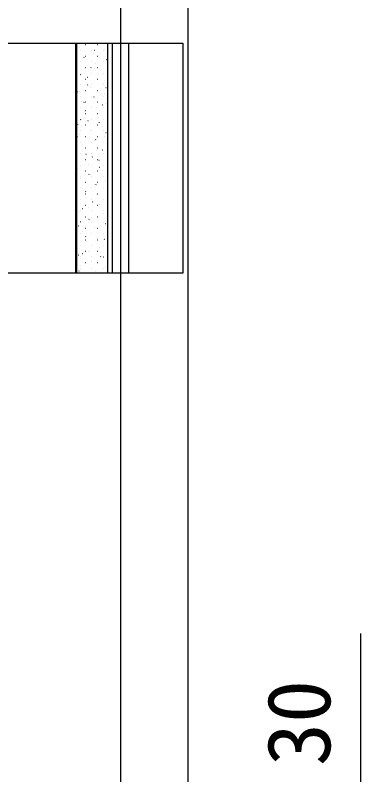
# Model space of a CAD drawing. Units: millimetres, scale not verified. Extents: x -1312 to 1312, y -1953 to 1941.
# Drawn here: x 70.3 to 160.3, y 420.7 to 618.6 of the extents above; entities that cross this region are included whole.
import ezdxf
from ezdxf.enums import TextEntityAlignment as Align

# ---------------------------------------------------------------- set-up
doc = ezdxf.new("R2010")
doc.units = ezdxf.units.MM
doc.header["$LTSCALE"] = 10
for name, color, linetype in [('0-4_YKK_12', 2, 'Continuous'), ('0-5_YKK_13', 4, 'Continuous'), ('0-6_YKK_D', 6, 'Continuous'), ('0-8_YSS_K', 3, 'Continuous')]:
    doc.layers.add(name, color=color, linetype=linetype)
doc.styles.add('ＭＳ ゴシック', font='')
doc.styles.get('ＭＳ ゴシック').set_extended_font_data('MS Gothic')

msp = doc.modelspace()

# ---------------------------------------------------------------- linework, layer by layer
at = {"layer": '0-4_YKK_12'}
msp.add_line((115.29, 1051.36), (115.29, 396.36), dxfattribs=at)
at = {"layer": '0-5_YKK_13'}
for p, q in [((86.09, 551.36), (86.09, 611.36)), ((86.34, 551.36), (86.34, 611.36)), ((86.96, 610.13), (86.95, 610.13)), ((88.66, 610.85), (88.61, 610.85)), ((89.75, 611.12), (89.74, 611.12)), ((91.7, 610.85), (91.65, 610.85)), ((95.62, 551.36), (95.62, 611.36)), ((99.89, 551.36), (99.89, 611.36)), ((87.24, 609.47), (87.19, 609.47)), ((88.66, 607.86), (88.61, 607.86)), ((90.28, 609.47), (90.23, 609.47)), ((90.73, 608.62), (90.72, 608.62)), ((90.95, 609.44), (90.87, 609.39)), ((91.7, 607.86), (91.65, 607.86)), ((93.32, 609.47), (93.27, 609.47)), ((93.47, 609.59), (93.46, 609.59)), ((87.24, 606.48), (87.19, 606.48)), ((87.61, 607.52), (87.6, 607.52)), ((88.26, 607.66), (88.18, 607.61)), ((90.28, 606.48), (90.23, 606.48)), ((91.33, 605.99), (91.32, 605.99)), ((93.32, 606.48), (93.27, 606.48)), ((94.12, 606.98), (94.11, 606.98)), ((88.58, 605.02), (88.57, 605.02)), ((88.66, 604.87), (88.61, 604.87)), ((90.07, 604.94), (89.98, 604.88)), ((91.7, 604.87), (91.65, 604.87)), ((87.24, 603.49), (87.19, 603.49)), ((87.38, 603.16), (87.29, 603.1)), ((88.66, 601.88), (88.61, 601.88)), ((89.18, 602.39), (89.17, 602.39)), ((90.28, 603.49), (90.23, 603.49)), ((91.7, 601.88), (91.65, 601.88)), ((91.97, 603.38), (91.96, 603.38)), ((93.32, 603.49), (93.27, 603.49)), ((86.44, 601.42), (86.43, 601.42)), ((87.24, 600.5), (87.19, 600.5)), ((89.18, 600.43), (89.1, 600.38)), ((89.83, 599.78), (89.82, 599.78)), ((90.28, 600.5), (90.23, 600.5)), ((92.95, 600.89), (92.94, 600.88)), ((93.32, 600.5), (93.27, 600.5)), ((86.49, 598.65), (86.41, 598.6)), ((87.04, 598.79), (87.03, 598.79)), ((88.66, 598.89), (88.61, 598.89)), ((91.7, 598.89), (91.65, 598.89)), ((93.55, 598.26), (93.54, 598.25)), ((93.98, 599.7), (93.9, 599.64)), ((87.24, 597.51), (87.19, 597.51)), ((87.68, 596.18), (87.68, 596.18)), ((88.3, 595.93), (88.21, 595.88)), ((88.66, 595.9), (88.61, 595.9)), ((90.28, 597.51), (90.23, 597.51)), ((90.8, 597.29), (90.8, 597.28)), ((91.7, 595.9), (91.65, 595.9)), ((93.32, 597.51), (93.27, 597.51)), ((87.24, 594.52), (87.19, 594.52)), ((90.28, 594.52), (90.23, 594.52)), ((91.4, 594.66), (91.39, 594.65)), ((93.1, 595.19), (93.02, 595.14)), ((93.32, 594.52), (93.27, 594.52)), ((94.19, 595.65), (94.18, 595.64)), ((88.66, 592.91), (88.61, 592.91)), ((88.66, 593.69), (88.65, 593.68)), ((91.7, 592.91), (91.65, 592.91)), ((92.05, 592.05), (92.04, 592.04)), ((86.52, 590.09), (86.51, 590.08)), ((87.24, 591.53), (87.19, 591.53)), ((87.41, 591.43), (87.33, 591.37)), ((88.66, 589.92), (88.61, 589.92)), ((89.26, 591.06), (89.25, 591.05)), ((90.28, 591.53), (90.23, 591.53)), ((91.7, 589.92), (91.65, 589.92)), ((92.21, 590.69), (92.13, 590.63)), ((93.32, 591.53), (93.27, 591.53)), ((87.24, 588.54), (87.19, 588.54)), ((89.91, 588.45), (89.9, 588.44)), ((90.28, 588.54), (90.23, 588.54)), ((93.03, 589.55), (93.02, 589.55)), ((93.32, 588.54), (93.27, 588.54)), ((94.02, 587.97), (93.94, 587.91)), ((86.53, 586.92), (86.44, 586.87)), ((87.12, 587.46), (87.11, 587.45)), ((88.66, 586.93), (88.61, 586.93)), ((90.88, 585.95), (90.87, 585.95)), ((91.33, 586.19), (91.25, 586.13)), ((91.7, 586.93), (91.65, 586.93)), ((93.62, 586.92), (93.62, 586.92)), ((87.24, 585.55), (87.19, 585.55)), ((87.76, 584.85), (87.75, 584.84)), ((88.66, 583.94), (88.61, 583.94)), ((90.28, 585.55), (90.23, 585.55)), ((91.7, 583.94), (91.65, 583.94)), ((93.32, 585.55), (93.27, 585.55)), ((94.27, 584.31), (94.26, 584.31)), ((87.24, 582.56), (87.19, 582.56)), ((88.74, 582.35), (88.73, 582.35)), ((90.28, 582.56), (90.23, 582.56)), ((91.48, 583.32), (91.47, 583.32)), ((93.14, 583.46), (93.05, 583.41)), ((93.32, 582.56), (93.27, 582.56)), ((88.66, 580.95), (88.61, 580.95)), ((90.45, 581.68), (90.36, 581.63)), ((91.7, 580.95), (91.65, 580.95)), ((92.13, 580.71), (92.12, 580.71)), ((86.59, 578.75), (86.58, 578.75)), ((87.24, 579.57), (87.19, 579.57)), ((89.34, 579.72), (89.33, 579.72)), ((90.28, 579.57), (90.23, 579.57)), ((92.25, 578.96), (92.17, 578.9)), ((93.1, 578.21), (93.09, 578.21)), ((93.32, 579.57), (93.27, 579.57)), ((87.19, 576.12), (87.18, 576.12)), ((87.24, 576.58), (87.19, 576.58)), ((88.66, 577.96), (88.61, 577.96)), ((89.56, 577.18), (89.48, 577.12)), ((89.98, 577.11), (89.97, 577.11)), ((90.28, 576.58), (90.23, 576.58)), ((91.7, 577.96), (91.65, 577.96)), ((93.32, 576.58), (93.27, 576.58)), ((88.66, 574.97), (88.61, 574.97)), ((90.96, 574.61), (90.95, 574.61)), ((91.37, 574.46), (91.28, 574.4)), ((91.7, 574.97), (91.65, 574.97)), ((93.7, 575.58), (93.69, 575.58)), ((87.24, 573.59), (87.19, 573.59)), ((87.84, 573.51), (87.83, 573.51)), ((88.68, 572.68), (88.59, 572.62)), ((90.28, 573.59), (90.23, 573.59)), ((93.32, 573.59), (93.27, 573.59)), ((87.24, 570.6), (87.19, 570.6)), ((88.66, 571.98), (88.61, 571.98)), ((88.81, 571.01), (88.8, 571.01)), ((90.28, 570.6), (90.23, 570.6)), ((91.56, 571.98), (91.55, 571.98)), ((91.7, 571.98), (91.65, 571.98)), ((93.32, 570.6), (93.27, 570.6)), ((87.79, 568.17), (87.71, 568.12)), ((88.66, 568.99), (88.61, 568.99)), ((89.41, 568.38), (89.4, 568.38)), ((90.48, 569.95), (90.4, 569.9)), ((91.7, 568.99), (91.65, 568.99)), ((92.2, 569.37), (92.19, 569.37)), ((86.67, 567.41), (86.66, 567.41)), ((87.24, 567.61), (87.19, 567.61)), ((90.28, 567.61), (90.23, 567.61)), ((93.18, 566.88), (93.17, 566.87)), ((93.32, 567.61), (93.27, 567.61)), ((87.24, 564.62), (87.19, 564.62)), ((87.27, 564.78), (87.26, 564.78)), ((88.66, 566), (88.61, 566)), ((89.6, 565.45), (89.51, 565.39)), ((90.06, 565.77), (90.05, 565.77)), ((90.28, 564.62), (90.23, 564.62)), ((91.7, 566), (91.65, 566)), ((93.32, 564.62), (93.27, 564.62)), ((93.78, 564.25), (93.77, 564.24)), ((86.91, 563.67), (86.82, 563.61)), ((87.91, 562.17), (87.91, 562.17)), ((88.66, 563.01), (88.61, 563.01)), ((91.03, 563.28), (91.03, 563.27)), ((91.7, 563.01), (91.65, 563.01)), ((87.24, 561.63), (87.19, 561.63)), ((88.71, 560.95), (88.63, 560.89)), ((90.28, 561.63), (90.23, 561.63)), ((91.63, 560.65), (91.62, 560.64)), ((93.32, 561.63), (93.27, 561.63)), ((93.52, 560.21), (93.43, 560.15)), ((87.24, 558.64), (87.19, 558.64)), ((88.66, 560.02), (88.61, 560.02)), ((88.89, 559.68), (88.88, 559.67)), ((90.28, 558.64), (90.23, 558.64)), ((91.7, 560.02), (91.65, 560.02)), ((93.32, 558.64), (93.27, 558.64)), ((87.83, 556.44), (87.75, 556.39)), ((88.66, 557.03), (88.61, 557.03)), ((89.49, 557.05), (89.48, 557.04)), ((91.7, 557.03), (91.65, 557.03)), ((92.28, 558.04), (92.27, 558.03)), ((86.75, 556.08), (86.74, 556.07)), ((87.24, 555.65), (87.19, 555.65)), ((90.14, 554.44), (90.13, 554.43)), ((90.28, 555.65), (90.23, 555.65)), ((92.63, 555.7), (92.55, 555.65)), ((93.26, 555.54), (93.25, 555.54)), ((93.32, 555.65), (93.27, 555.65)), ((87.24, 552.66), (87.19, 552.66)), ((87.35, 553.45), (87.34, 553.44)), ((88.66, 554.04), (88.61, 554.04)), ((90.28, 552.66), (90.23, 552.66)), ((91.7, 554.04), (91.65, 554.04)), ((93.32, 552.66), (93.27, 552.66)), ((93.85, 552.91), (93.84, 552.91)), ((94.31, 551.36), (86.09, 551.36)), ((86.94, 551.94), (86.86, 551.88)), ((91.11, 551.94), (91.1, 551.94))]:
    msp.add_line(p, q, dxfattribs=at)
msp.add_lwpolyline([(-83.41, 611.36), (113.99, 611.36), (113.99, 551.36), (-83.41, 551.36)], close=True, dxfattribs=at)
msp.add_lwpolyline([(86.09, 611.36), (94.31, 611.36), (94.31, 551.36)], dxfattribs=at)
at = {"layer": '0-6_YKK_D'}
msp.add_lwpolyline([(160.29, 386.36), (160.29, 416.36), (160.29, 457.53)], dxfattribs=at)
at = {"layer": '0-8_YSS_K'}
msp.add_line((97.79, 386.36), (97.79, 1068.86), dxfattribs=at)

# ---------------------------------------------------------------- texts
at = {"layer": '0-6_YKK_D', "style": 'ＭＳ ゴシック'}
msp.add_text('30', height=16.5, rotation=90, dxfattribs=at).set_placement((157.29, 422.95), align=Align.BOTTOM_LEFT)

doc.saveas('drawing.dxf')
